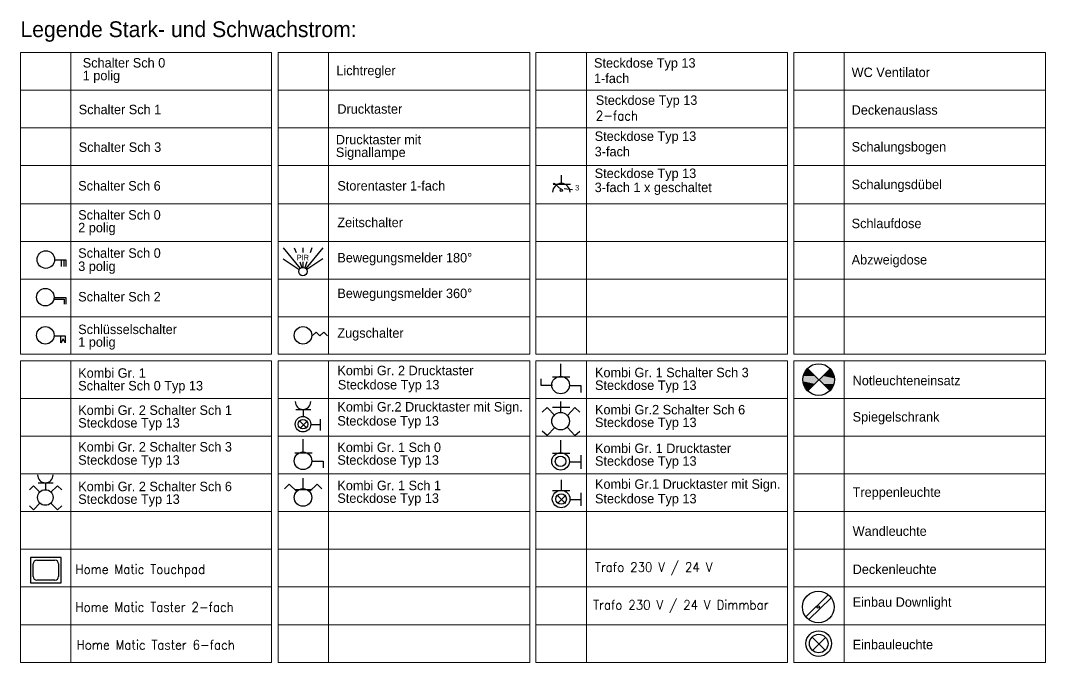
# Model space of a CAD drawing. Header units: millimetres. Extents: x 40 to 7952, y -9529 to 186.
# Drawn here: x 40 to 7952, y -4773 to 186 of the extents above; entities that cross this region are included whole.
import ezdxf

# ---------------------------------------------------------------- set-up
doc = ezdxf.new("R2010")
doc.units = ezdxf.units.MM
doc.layers.get('0').update_dxf_attribs({"linetype": 'CONTINUOUS'})
doc.layers.add('PDF2_EL_Legende', color=7, linetype='CONTINUOUS')
doc.layers.add('PDF2_Text', color=7, linetype='CONTINUOUS')
doc.styles.add('PDF ArialMT', font='PDF ArialMT')
doc.styles.get("Standard").update_dxf_attribs({"font": 'standard'})

msp = doc.modelspace()

# ---------------------------------------------------------------- linework, layer by layer
at = {"color": 6, "linetype": 'CONTINUOUS', "lineweight": -3}
for p, q in [((138, -4108.6), (138, -4010.6)), ((166, -3982.6), (306, -3982.6)), ((334, -4010.6), (334, -4108.6)), ((306, -4136.6), (166, -4136.6))]:
    msp.add_line(p, q, dxfattribs=at)
for centre, start, end in [((166, -4010.6), 90, 180), ((166, -4108.6), 180, 270), ((306, -4108.6), 270, 0)]:
    msp.add_arc(centre, 28, start, end, dxfattribs=at)
at = {"color": 6}
msp.add_arc((306, -4010.6), 28, 0, 90, dxfattribs=at)
at = {"layer": 'PDF2_EL_Legende', "color": 7, "lineweight": 9}
for points in [[(40, -2392.4), (1978.2, -2392.4), (1978.2, -62.6), (40, -62.6)], [(2028.6, -2392.4), (2028.6, -62.6), (3970.7, -62.6), (3970.7, -2392.4)], [(4017.3, -2392.4), (4017.3, -62.6), (5959.4, -62.6), (5959.4, -2392.4)], [(6009.8, -2392.4), (7951.9, -2392.4), (7951.9, -62.6), (6009.8, -62.6)], [(1978.2, -4772.6), (40, -4772.6), (40, -2442.8), (1978.2, -2442.8)], [(2028.6, -4772.6), (3970.7, -4772.6), (3970.7, -2442.8), (2028.6, -2442.8)], [(4017.3, -4772.6), (5959.4, -4772.6), (5959.4, -2442.8), (4017.3, -2442.8)], [(6009.8, -4772.6), (6009.8, -2442.8), (7951.9, -2442.8), (7951.9, -4772.6)]]:
    msp.add_lwpolyline(points, close=True, dxfattribs=at)
for points in [[(427.6, -62.6), (427.6, -2392.4)], [(2416.3, -62.6), (2416.3, -2392.4)], [(4408.8, -62.6), (4408.8, -2392.4)], [(6397.4, -62.6), (6397.4, -2392.4)], [(1978.2, -353.4), (40, -353.4)], [(3970.7, -353.4), (2028.6, -353.4)], [(5959.4, -353.4), (4017.3, -353.4)], [(7951.9, -353.4), (6009.8, -353.4)], [(40, -644.1), (1978.2, -644.1)], [(2028.6, -644.1), (3970.7, -644.1)], [(4017.3, -644.1), (5959.4, -644.1)], [(6009.8, -644.1), (7951.9, -644.1)], [(1978.2, -934.8), (40, -934.8)], [(3970.7, -934.8), (2028.6, -934.8)], [(5959.4, -934.8), (4017.3, -934.8)], [(7951.9, -934.8), (6009.8, -934.8)], [(40, -1229.5), (1978.2, -1229.5)], [(2028.6, -1229.5), (3970.7, -1229.5)], [(4017.3, -1229.5), (5959.4, -1229.5)], [(6009.8, -1229.5), (7951.9, -1229.5)], [(1978.2, -1520.2), (40, -1520.2)], [(3970.7, -1520.2), (2028.6, -1520.2)], [(5959.4, -1520.2), (4017.3, -1520.2)], [(7951.9, -1520.2), (6009.8, -1520.2)], [(40, -1810.9), (1978.2, -1810.9)], [(2028.6, -1810.9), (3970.7, -1810.9)], [(4017.3, -1810.9), (5959.4, -1810.9)], [(6009.8, -1810.9), (7951.9, -1810.9)], [(1978.2, -2101.7), (40, -2101.7)], [(3970.7, -2101.7), (2028.6, -2101.7)], [(5959.4, -2101.7), (4017.3, -2101.7)], [(7951.9, -2101.7), (6009.8, -2101.7)], [(427.6, -2442.8), (427.6, -4772.6)], [(2416.3, -2442.8), (2416.3, -4772.6)], [(4408.8, -2442.8), (4408.8, -4772.6)], [(6397.4, -2442.8), (6397.4, -4772.6)], [(1978.2, -2733.5), (40, -2733.5)], [(3970.7, -2733.5), (2028.6, -2733.5)], [(5959.4, -2733.5), (4017.3, -2733.5)], [(7951.9, -2733.5), (6009.8, -2733.5)], [(40, -3024.3), (1978.2, -3024.3)], [(2028.6, -3024.3), (3970.7, -3024.3)], [(4017.3, -3024.3), (5959.4, -3024.3)], [(6009.8, -3024.3), (7951.9, -3024.3)], [(1978.2, -3315), (40, -3315)], [(3970.7, -3315), (2028.6, -3315)], [(5959.4, -3315), (4017.3, -3315)], [(7951.9, -3315), (6009.8, -3315)], [(40, -3605.8), (1978.2, -3605.8)], [(2028.6, -3605.8), (3970.7, -3605.8)], [(4017.3, -3605.8), (5959.4, -3605.8)], [(6009.8, -3605.8), (7951.9, -3605.8)], [(1978.2, -3896.5), (40, -3896.5)], [(3970.7, -3896.5), (2028.6, -3896.5)], [(5959.4, -3896.5), (4017.3, -3896.5)], [(7951.9, -3896.5), (6009.8, -3896.5)], [(40, -4187.2), (1978.2, -4187.2)], [(2028.6, -4187.2), (3970.7, -4187.2)], [(4017.3, -4187.2), (5959.4, -4187.2)], [(6009.8, -4187.2), (7951.9, -4187.2)], [(1978.2, -4481.9), (40, -4481.9)], [(3970.7, -4481.9), (2028.6, -4481.9)], [(5959.4, -4481.9), (4017.3, -4481.9)], [(7951.9, -4481.9), (6009.8, -4481.9)]]:
    msp.add_lwpolyline(points, dxfattribs=at)
at = {"layer": 'PDF2_EL_Legende', "color": 150, "lineweight": 25}
for points in [[(4216.4, -1077.8), (4216.4, -1008)], [(4212.5, -1120.5), (4158.2, -1070.1), (4150.5, -1077.8), (4286.1, -1077.8)], [(4235.7, -1112.7), (4301.6, -1120.5)], [(2067.4, -1570.6), (2199.2, -1729.5)], [(2152.7, -1570.6), (2168.2, -1605.5)], [(2222.4, -1605.5), (2222.4, -1570.6)], [(2373.6, -1570.6), (2241.8, -1729.5)], [(2288.3, -1570.6), (2276.7, -1609.4)], [(2067.4, -1655.9), (2191.4, -1737.3)], [(2373.6, -1655.9), (2249.6, -1737.3)], [(303.6, -1663.6), (388.8, -1663.6), (388.8, -1714)], [(354, -1663.6), (354, -1714)], [(373.3, -1663.6), (373.3, -1714)], [(2195.3, -1679.1), (2210.8, -1725.7)], [(2222.4, -1721.8), (2222.4, -1679.1)], [(2249.6, -1679.1), (2234.1, -1725.7)], [(303.6, -1954.4), (388.8, -1954.4), (388.8, -2004.8)], [(303.6, -1966), (377.2, -1966), (377.2, -2004.8)], [(303.6, -2249), (385, -2249), (385, -2303.3), (369.5, -2272.2), (350.1, -2303.3), (350.1, -2249)], [(2292.2, -2249), (2323.2, -2221.8), (2350.4, -2249), (2381.4, -2221.8), (2408.5, -2249)], [(4211.1, -2566.9), (4211.1, -2466.1)], [(4145.2, -2632.8), (4059.9, -2632.8), (4059.9, -2582.4)], [(4145.2, -2566.9), (4280.9, -2566.9)], [(4280.9, -2632.8), (4366.1, -2632.8), (4366.1, -2687)], [(4211.1, -2842.1), (4211.1, -2756.8)], [(2164.3, -2818.8), (2280.6, -2818.8)], [(2222.4, -2818.8), (2222.4, -2877)], [(4164.6, -2865.4), (4106.4, -2803.3), (4067.7, -2838.2)], [(4145.2, -2799.4), (4280.9, -2799.4)], [(4261.5, -2865.4), (4319.6, -2803.3), (4358.4, -2838.2)], [(2199.2, -2962.3), (2249.6, -2911.9)], [(2199.2, -2911.9), (2249.6, -2962.3)], [(2354.2, -2892.5), (2354.2, -2981.6)], [(2280.6, -2935.1), (2354.2, -2935.1)], [(4164.6, -2958.4), (4106.4, -3020.4), (4067.7, -2985.5)], [(4261.5, -2958.4), (4319.6, -3020.4), (4358.4, -2985.5)], [(2222.4, -3152.2), (2222.4, -3047.5)], [(4211.1, -3156.1), (4211.1, -3055.3)], [(2156.5, -3152.2), (2292.2, -3152.2)], [(4145.2, -3156.1), (4280.9, -3156.1)], [(2292.2, -3218.1), (2377.5, -3218.1), (2377.5, -3268.5)], [(4280.9, -3222), (4366.1, -3222)], [(4366.1, -3171.6), (4366.1, -3276.3)], [(175.6, -3384.8), (291.9, -3384.8)], [(233.8, -3384.8), (233.8, -3443)], [(2175.9, -3454.6), (2113.9, -3396.4), (2079, -3431.3)], [(2222.4, -3435.2), (2222.4, -3349.9)], [(2269, -3454.6), (2331, -3396.4), (2365.9, -3431.3)], [(4215, -3443), (4215, -3361.5)], [(191.1, -3458.5), (140.7, -3408.1), (109.7, -3439.1)], [(272.5, -3458.5), (326.8, -3408.1), (357.8, -3439.1)], [(2156.5, -3435.2), (2292.2, -3435.2)], [(4145.2, -3443), (4280.9, -3443)], [(4366.1, -3462.3), (4366.1, -3563.1)], [(191.1, -3539.9), (140.7, -3594.1), (109.7, -3563.1)], [(272.5, -3539.9), (326.8, -3594.1), (357.8, -3563.1)], [(4184, -3543.7), (4246, -3481.7)], [(4184, -3481.7), (4246, -3543.7)], [(4280.9, -3512.7), (4366.1, -3512.7)], [(6102.8, -4419.8), (6273.4, -4249.3)], [(6126.1, -4439.2), (6296.7, -4272.5)], [(6153.2, -4679.6), (6254, -4578.8)], [(6254, -4679.6), (6153.2, -4578.8)]]:
    msp.add_lwpolyline(points, dxfattribs=at)
at = {"layer": 'PDF2_EL_Legende', "color": 3, "lineweight": 25}
for points in [[(6118.3, -2675.4), (6288.9, -2504.8)], [(6288.9, -2675.4), (6118.3, -2504.8)]]:
    msp.add_lwpolyline(points, dxfattribs=at)
at = {"layer": 'PDF2_EL_Legende', "color": 6, "lineweight": 25}
msp.add_lwpolyline([(117, -4157.6), (355, -4157.6), (355, -3961.6), (117, -3961.6)], close=True, dxfattribs=at)
at = {"layer": 'PDF2_EL_Legende', "color": 150, "lineweight": 25}
for centre, radius in [((4214.3, -1125.2), 9.69), ((235.4, -1660.7), 67.8), ((2220.3, -1753.7), 33), ((231.5, -1951.4), 67.8), ((231.5, -2246.1), 67.8), ((2220.3, -2246.1), 67.8), ((4209, -2629.8), 67.8), ((4209, -2909), 67.8), ((2220.3, -2932.2), 60.1), ((2220.3, -2932.2), 36.8), ((2220.3, -3215.2), 67.8), ((4209, -3219.1), 67.8), ((4209, -3219.1), 40.7), ((231.5, -3498.2), 60.1), ((2220.3, -3498.2), 67.8), ((4212.9, -3509.9), 67.8), ((4212.9, -3509.9), 40.7), ((6197.7, -4343.3), 122.1), ((6197.7, -4343.3), 9.69), ((6201.6, -4626.3), 98.9), ((6201.6, -4626.3), 71.7)]:
    msp.add_circle(centre, radius, dxfattribs=at)
at = {"layer": 'PDF2_EL_Legende', "color": 3, "lineweight": 25}
msp.add_circle((6201.6, -2587.2), 122.1, dxfattribs=at)
at = {"layer": 'PDF2_EL_Legende', "color": 150, "lineweight": 25}
for centre, radius, start, end in [((4214.3, -1140.7), 67.8, 0, 179.99999), ((2220.3, -2757.8), 60.1, 180.00002, 359.99998), ((231.5, -3323.8), 60.1, 180.00002, 359.99998)]:
    msp.add_arc(centre, radius, start, end, dxfattribs=at)
at = {"layer": 'PDF2_EL_Legende', "color": 3}
for points in [[(6102.8, -2520.3), (6153.2, -2539.7), (6091.2, -2539.7)], [(6118.3, -2504.8), (6133.8, -2520.3), (6102.8, -2520.3)], [(6133.8, -2520.3), (6102.8, -2520.3), (6153.2, -2539.7)], [(6273.4, -2520.3), (6312.2, -2539.7), (6254, -2539.7)], [(6288.9, -2504.8), (6300.5, -2520.3), (6273.4, -2520.3)], [(6300.5, -2520.3), (6273.4, -2520.3), (6312.2, -2539.7)], [(6087.3, -2559.1), (6192, -2578.5), (6083.4, -2578.5)], [(6192, -2578.5), (6083.4, -2578.5), (6203.6, -2590.1)], [(6083.4, -2578.5), (6203.6, -2590.1), (6083.4, -2590.1)], [(6203.6, -2590.1), (6083.4, -2590.1), (6192, -2601.7)], [(6083.4, -2590.1), (6192, -2601.7), (6083.4, -2601.7)], [(6192, -2601.7), (6083.4, -2601.7), (6172.6, -2621.1)], [(6083.4, -2601.7), (6172.6, -2621.1), (6087.3, -2621.1)], [(6091.2, -2539.7), (6172.6, -2559.1), (6087.3, -2559.1)], [(6172.6, -2559.1), (6087.3, -2559.1), (6192, -2578.5)], [(6153.2, -2539.7), (6091.2, -2539.7), (6172.6, -2559.1)], [(6215.2, -2578.5), (6323.8, -2590.1), (6203.6, -2590.1)], [(6323.8, -2590.1), (6203.6, -2590.1), (6323.8, -2601.7)], [(6203.6, -2590.1), (6323.8, -2601.7), (6215.2, -2601.7)], [(6234.6, -2559.1), (6323.8, -2578.5), (6215.2, -2578.5)], [(6323.8, -2578.5), (6215.2, -2578.5), (6323.8, -2590.1)], [(6323.8, -2601.7), (6215.2, -2601.7), (6319.9, -2621.1)], [(6215.2, -2601.7), (6319.9, -2621.1), (6234.6, -2621.1)], [(6254, -2539.7), (6319.9, -2559.1), (6234.6, -2559.1)], [(6319.9, -2559.1), (6234.6, -2559.1), (6323.8, -2578.5)], [(6312.2, -2539.7), (6254, -2539.7), (6319.9, -2559.1)], [(6172.6, -2621.1), (6087.3, -2621.1), (6153.2, -2640.5)], [(6087.3, -2621.1), (6153.2, -2640.5), (6091.2, -2640.5)], [(6091.2, -2640.5), (6102.8, -2659.9), (6133.8, -2659.9)], [(6091.2, -2640.5), (6153.2, -2640.5), (6133.8, -2659.9)], [(6102.8, -2659.9), (6133.8, -2659.9), (6118.3, -2675.4)], [(6319.9, -2621.1), (6234.6, -2621.1), (6312.2, -2640.5)], [(6234.6, -2621.1), (6312.2, -2640.5), (6254, -2640.5)], [(6254, -2640.5), (6273.4, -2659.9), (6300.5, -2659.9)], [(6254, -2640.5), (6312.2, -2640.5), (6300.5, -2659.9)], [(6273.4, -2659.9), (6300.5, -2659.9), (6288.9, -2675.4)]]:
    msp.add_solid(points, dxfattribs=at)

# ---------------------------------------------------------------- texts
at = {"layer": 'PDF2_Text', "attachment_point": 4, "style": 'PDF ArialMT'}
for s, insert, char_height, width in [('Legende Stark- und Schwachstrom:', (39.6, 99.9), 122.065, 2932.994), ('Schalter Sch 0', (520.3, -141.5), 73.238, 728.316), ('Steckdose Typ 13', (4466.8, -153.1), 73.238, 866.683), ('1 polig', (520.3, -250), 73.24, 299.057), ('Lichtregler', (2478.1, -211.3), 73.238, 512.669), ('1-fach', (4466.8, -261.7), 73.24, 284.816), ('WC Ventilator', (6455.5, -215.1), 73.238, 695.766), ('Steckdose Typ 13', (4480.6, -440.5), 73.238, 866.683), ('Schalter Sch 1', (489.3, -502), 73.238, 712.041), ('Drucktaster', (2485.8, -498.1), 73.238, 569.661), ('Deckenauslass', (6455.5, -505.9), 73.238, 691.753), ('Drucktaster mit', (2474.2, -734.6), 73.238, 771.067), ('Steckdose Typ 13', (4472.1, -718.6), 73.238, 866.683), ('Schalter Sch 3', (489.3, -792.8), 73.238, 728.316), ('3-fach', (4472.1, -827.2), 73.24, 301.092), ('Schalungsbogen', (6455.5, -800.5), 73.238, 748.688), ('Signallampe', (2474.2, -843.2), 73.238, 545.22), ('Steckdose Typ 13', (4472.1, -1005.5), 73.238, 866.683), ('Schalter Sch 6', (485.4, -1091.3), 73.238, 728.316), ('Storentaster 1-fach', (2485.8, -1091.3), 73.238, 990.782), ('3-fach 1 x geschaltet', (4472.1, -1114), 73.238, 1084.365), ('Schalungsdübel', (6455.5, -1091.3), 73.238, 724.275), ('Schalter Sch 0', (485.4, -1316.1), 73.238, 728.316), ('Zeitschalter', (2485.8, -1374.3), 73.238, 577.798), ('Schlaufdose', (6455.5, -1382), 73.238, 569.661), ('2 polig', (485.4, -1424.7), 73.24, 315.332), ('Schalter Sch 0', (485.4, -1610.7), 73.238, 728.316), ('Bewegungsmelder 180%%D', (2485.8, -1657.3), 73.238, 1096.571), ('Abzweigdose', (6455.5, -1672.8), 73.238, 602.211), ('3 polig', (485.4, -1723.2), 73.24, 315.332), ('Bewegungsmelder 360%%D', (2485.8, -1932.5), 73.238, 1112.846), ('Schalter Sch 2', (485.4, -1948), 73.238, 728.316), ('Schlüsselschalter', (485.4, -2200), 73.238, 846.395), ('Zugschalter', (2485.8, -2238.8), 73.238, 561.523), ('1 polig', (485.4, -2308.5), 73.24, 299.057), ('Kombi Gr. 1', (485.4, -2537.3), 73.238, 541.151), ('Kombi Gr. 2 Drucktaster', (2485.8, -2517.9), 73.238, 1206.429), ('Kombi Gr. 1 Schalter Sch 3', (4474.5, -2533.4), 73.238, 1348.809), ('Schalter Sch 0 Typ 13', (485.4, -2645.8), 73.238, 1114.853), ('Steckdose Typ 13', (2489.7, -2638.1), 73.238, 866.683), ('Steckdose Typ 13', (4474.5, -2641.9), 73.238, 866.683), ('Notleuchteneinsatz', (6463.3, -2595.4), 73.238, 919.578), ('Kombi Gr.2 Drucktaster mit Sign.', (2485.8, -2808.6), 73.238, 1635.688), ('Kombi Gr. 2 Schalter Sch 1', (485.4, -2824.1), 73.238, 1348.809), ('Kombi Gr.2 Schalter Sch 6', (4474.5, -2820.3), 73.238, 1310.155), ('Spiegelschrank', (6463.3, -2886.2), 73.238, 708), ('Steckdose Typ 13', (485.4, -2932.7), 73.238, 866.683), ('Steckdose Typ 13', (2485.8, -2917.2), 73.238, 866.683), ('Steckdose Typ 13', (4474.5, -2928.8), 73.238, 866.683), ('Kombi Gr. 2 Schalter Sch 3', (485.4, -3107.1), 73.238, 1365.084), ('Kombi Gr. 1 Sch 0', (2485.8, -3111), 73.238, 878.862), ('Kombi Gr. 1 Drucktaster', (4474.5, -3118.8), 73.238, 1190.153), ('Steckdose Typ 13', (485.4, -3219.6), 73.238, 866.683), ('Steckdose Typ 13', (2485.8, -3219.6), 73.238, 866.683), ('Steckdose Typ 13', (4474.5, -3227.3), 73.238, 866.683), ('Kombi Gr. 2 Schalter Sch 6', (485.4, -3413.4), 73.238, 1365.084), ('Kombi Gr. 1 Sch 1', (2485.8, -3405.6), 73.238, 862.587), ('Kombi Gr.1 Drucktaster mit Sign.', (4474.5, -3405.6), 73.238, 1619.412), ('Steckdose Typ 13', (485.4, -3521.9), 73.238, 866.683), ('Steckdose Typ 13', (2485.8, -3514.2), 73.238, 866.683), ('Steckdose Typ 13', (4474.5, -3518.1), 73.238, 866.683), ('Treppenleuchte', (6463.3, -3467.7), 73.238, 732.385), ('Wandleuchte', (6463.3, -3758.4), 73.238, 608.286), ('Deckenleuchte', (6463.3, -4053), 73.238, 675.422), ('Einbau Downlight', (6463.3, -4316.7), 73.238, 811.727), ('Einbauleuchte', (6463.3, -4634.5), 73.238, 642.871)]:
    msp.add_mtext(s, dxfattribs=dict(at, insert=insert, char_height=char_height, width=width))
at = {"layer": 'PDF2_Text', "attachment_point": 4}
for s, insert, char_height, width in [('2-fach', (4480.6, -549), 73.24, 301.09), ('Home Matic Touchpad', (464.5, -4064.4), 73.238, 1045.679), ('Trafo 230 V / 24 V', (4474.3, -4048.3), 73.238, 1023.3), ('Home Matic Taster 2-fach', (464.5, -4344.4), 73.238, 1304.075), ('Trafo 230 V / 24 V Dimmbar', (4460.3, -4339.9), 73.238, 1476.97), ('Home Matic Taster 6-fach', (473.2, -4636), 73.238, 1304.075)]:
    msp.add_mtext(s, dxfattribs=dict(at, insert=insert, char_height=char_height, width=width))
at = {"layer": 'PDF2_Text', "color": 150, "attachment_point": 4, "style": 'PDF ArialMT'}
for s, insert, char_height, width in [('3', (4320.9, -1105.9), 42.7, 18.988), ('PIR', (2171.8, -1645.3), 42.72, 75.95)]:
    msp.add_mtext(s, dxfattribs=dict(at, insert=insert, char_height=char_height, width=width))

doc.saveas('drawing.dxf')
